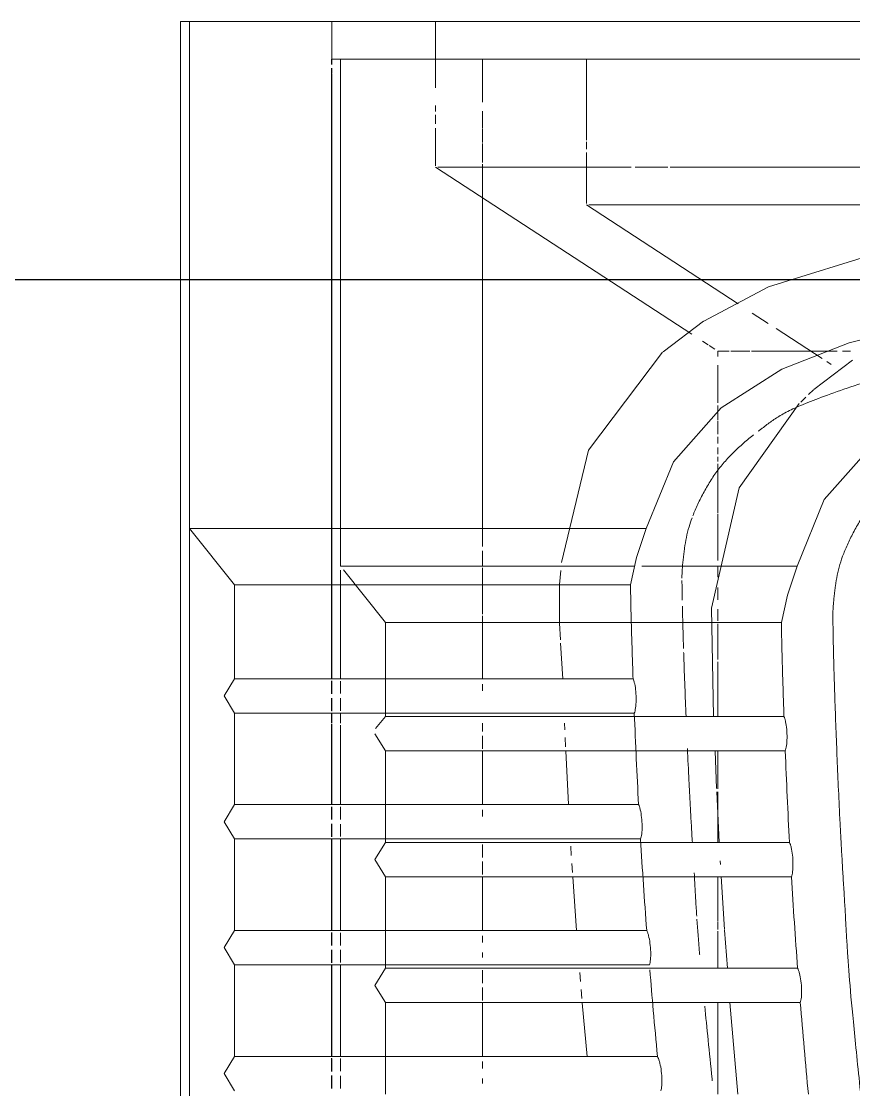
# Model space of a CAD drawing. Header units: millimetres. Extents: x -4000 to 187956, y -58990 to 162485.
# Drawn here: x 2129.7 to 2350.3, y 140235.2 to 140518.4 of the extents above; entities that cross this region are included whole.
import ezdxf

# ---------------------------------------------------------------- set-up
doc = ezdxf.new("R2010")
doc.units = ezdxf.units.MM
doc.linetypes.add('Grid Line', pattern=[2222.5, 1270, -317.5, 317.5, -317.5])
doc.linetypes.add('Grid Line 12_5mm', pattern=[2150, 1250, -300, 300, -300])
doc.layers.add('P-SANR-FIXT', color=6, linetype='Continuous', lineweight=9)
doc.layers.add('S-GRID', color=1, linetype='Continuous', lineweight=30)

# ---------------------------------------------------------------- blocks, each defined once
blk = doc.blocks.new('WCPan-SquattingPan-Vitra-ArkitektSeries-5952 - CMPX502N-V821-FFS - TANG 1')
at = {"layer": 'P-SANR-FIXT', "color": 252}
for p, q in [((-212.88, 212.38), (-252.96, 212.38)), ((-212.88, 202.38), (-212.88, 212.38)), ((-212.88, 212.38), (-185.38, 212.38)), ((-185.38, 212.38), (-185.38, 202.38)), ((-23.55, 212.38), (-185.38, 212.38))]:
    blk.add_line(p, q, dxfattribs=at)
at = {"layer": 'P-SANR-FIXT', "color": 250}
for p, q in [((-252.96, 212.38), (-250.56, 212.38)), ((-252.96, 212.38), (-252.96, -390.25)), ((250.56, 212.38), (-250.56, 212.38)), ((-250.56, 212.38), (-250.56, 77.95)), ((-238.61, 63.05), (-250.56, 77.95)), ((-250.56, 77.95), (-250.56, -314.32)), ((-250.56, 77.95), (-129.51, 77.95)), ((-133.65, 63.05), (-238.61, 63.05)), ((-238.61, 63.05), (-238.61, 38.12)), ((-133, 38.12), (-238.61, 38.12)), ((-238.61, 29.03), (-132.67, 29.03)), ((-238.61, 29.03), (-238.61, 4.77)), ((-131.54, 4.77), (-238.61, 4.77)), ((-238.61, -4.33), (-131.02, -4.33)), ((-238.61, -4.33), (-238.61, -28.59)), ((-129.37, -28.59), (-238.61, -28.59)), ((-238.61, -37.68), (-128.66, -37.68)), ((-238.61, -37.68), (-238.61, -61.94)), ((-126.53, -61.94), (-238.61, -61.94))]:
    blk.add_line(p, q, dxfattribs=at)
at = {"layer": 'P-SANR-FIXT', "color": 253}
for p, q in [((-212.88, 200.95), (-212.88, 202.38)), ((-185.38, 202.38), (-185.38, 194.74)), ((-212.88, 198.56), (-212.88, 199.94)), ((-212.88, 38.12), (-212.88, 198.41)), ((-185.38, 190.11), (-185.38, 188.47)), ((-185.38, 187.6), (-185.38, 185.2)), ((-185.38, 184.08), (-185.38, 174.12)), ((-185.38, 173.73), (-117.46, 129.49)), ((-171.23, 173.73), (-184.71, 173.73)), ((-133.49, 173.73), (-171.15, 173.73)), ((-123.78, 173.73), (-132.46, 173.73)), ((185.5, 173.73), (-123.15, 173.73)), ((-125.05, 124.81), (-114.33, 132.9)), ((-110.49, 93.56), (-110.49, 82.06)), ((-110.49, 81.75), (-110.49, 69.46)), ((-152.47, 63.09), (-152.19, 66.81)), ((-110.49, 67.95), (-110.49, 65.08)), ((-152.49, 53.1), (-152.47, 62.95)), ((-152.26, 48.45), (-152.48, 52.83)), ((-151.63, 38.12), (-152.21, 47.53)), ((-212.88, 34.16), (-212.88, 37.56)), ((-212.88, 29.59), (-212.88, 33)), ((-212.88, 26.41), (-212.88, 29.03)), ((-212.88, 4.77), (-212.88, 26.1)), ((-151.1, 24.61), (-151.17, 26.41)), ((-150.9, 20.09), (-151.01, 22.56)), ((-150.15, 4.79), (-150.86, 19.04)), ((-110.49, 14.26), (-110.49, 8.99)), ((-110.49, 8.16), (-110.49, -5.23)), ((-212.88, 0.8), (-212.88, 4.22)), ((-212.88, -3.77), (-212.88, -0.35)), ((-212.88, -28.59), (-212.88, -4.33)), ((-149.37, -8.72), (-149.52, -6.27)), ((-149.08, -13.25), (-149.23, -10.81)), ((-148.01, -28.61), (-149, -14.37)), ((-110.49, -14.33), (-110.49, -26.01)), ((-110.49, -26.21), (-110.49, -28.35)), ((-212.88, -32.57), (-212.88, -29.13)), ((-110.49, -28.72), (-110.49, -38.59)), ((-212.88, -37.13), (-212.88, -33.69)), ((-212.88, -61.94), (-212.88, -37.68)), ((-146.95, -42.08), (-147.15, -39.7)), ((-146.58, -46.59), (-146.78, -44.22)), ((-145.19, -61.94), (-146.47, -47.78)), ((-110.49, -47.68), (-110.49, -64.79)), ((-212.88, -65.93), (-212.88, -62.47)), ((-110.49, -64.85), (-110.49, -71.94)), ((-212.88, -70.5), (-212.88, -67.03))]:
    blk.add_line(p, q, dxfattribs=at)
at = {"layer": 'P-SANR-FIXT', "color": 254}
for p, q in [((-114.63, 127.65), (-113.05, 126.62)), ((-112.87, 126.5), (-111.36, 125.51)), ((-110.49, 124.95), (-110.49, 123.57)), ((-110.49, 124.95), (-107.53, 124.95)), ((-107.06, 124.95), (-102.01, 124.95)), ((-101.59, 124.95), (-78.86, 124.95)), ((-77.52, 124.95), (-75.34, 124.95)), ((-110.49, 121.25), (-110.49, 111.3)), ((-110.49, 110.58), (-110.49, 109)), ((-110.49, 108.75), (-110.49, 106.65)), ((-110.49, 106.37), (-110.49, 102.94)), ((-110.49, 102.26), (-110.49, 100.47)), ((-110.49, 99.41), (-110.49, 97.69)), ((-110.49, 96.94), (-110.49, 95.68)), ((-110.49, 95.08), (-110.49, 93.56)), ((-110.49, 62.37), (-110.49, 59.04)), ((-110.49, 56.57), (-110.49, 53.53)), ((-110.49, 52.73), (-110.49, 43.23)), ((-110.49, 42.62), (-110.49, 28.12)), ((-110.49, 19.03), (-110.49, 14.26))]:
    blk.add_line(p, q, dxfattribs=at)
at = {"layer": 'P-SANR-FIXT', "color": 253, "flags": 128}
for points in [[(-114.25, 132.94), (-97.11, 142.05), (-66.3, 151.6)], [(-151.95, 68.99), (-144.85, 98.72), (-125.19, 124.68)]]:
    blk.add_lwpolyline(points, dxfattribs=at)
at = {"layer": 'P-SANR-FIXT', "color": 250, "flags": 128}
for points in [[(0, 136.38), (-19.05, 135.95), (-38.22, 134.5), (-57.15, 131.73), (-75.73, 127.21), (-93.56, 120.23), (-109.64, 109.96), (-122.31, 95.64), (-129.51, 77.95)], [(-129.51, 77.95), (-132.07, 70.29), (-133.65, 63.06)], [(-238.61, 38.12), (-241.4, 33.57), (-238.61, 29.03)], [(-238.61, 4.77), (-241.4, 0.22), (-238.61, -4.33)], [(-238.61, -28.59), (-241.4, -33.13), (-238.61, -37.68)], [(-238.61, -61.94), (-241.4, -66.49), (-238.61, -71.04)]]:
    blk.add_lwpolyline(points, dxfattribs=at)
at = {"layer": 'P-SANR-FIXT', "color": 252}
for points, knots in [([(-99.82, 103.74), (-99.59, 103.92), (-99.12, 104.27), (-98.24, 104.94), (-96.78, 106.05), (-94.76, 107.48), (-91.77, 109.17), (-87.62, 111.02), (-81.64, 113.31), (-74.48, 115.82), (-68.07, 117.83), (-62.99, 119.24), (-59.33, 120.14), (-55.74, 120.91), (-50.87, 121.81), (-44.72, 122.74), (-37.27, 123.6), (-29.83, 124.31), (-22.41, 124.89), (-12.7, 125.38), (-5.46, 125.49), (-0.69, 125.44)], [-0.1904762, -0.1904762, -0.1904762, -0.1904762, -0.1875, -0.1845238, -0.1785714, -0.1666667, -0.1547619, -0.1428571, -0.1309524, -0.1190476, -0.1071429, -0.1011905, -0.0952381, -0.0892857, -0.0833333, -0.0714286, -0.0595238, -0.047619, -0.0357143, -0.0238095, -0.0010933, -0.0010933, -0.0010933, -0.0010933]), ([(-117.17, 81.34), (-116.78, 82.34), (-115.87, 84.42), (-114.24, 87.67), (-112.35, 90.87), (-110.28, 93.84), (-107.97, 96.54), (-105.41, 99.11), (-103.13, 101.12), (-101.67, 102.31), (-101.14, 102.72), (-101.09, 102.76)], [-0.28571429, -0.28571429, -0.28571429, -0.28571429, -0.27380952, -0.26190476, -0.25, -0.23809524, -0.22619048, -0.21428571, -0.20238095, -0.19642857, -0.19577131, -0.19577131, -0.19577131, -0.19577131]), ([(-120.04, 64.77), (-120.03, 65.64), (-120, 66.8), (-119.87, 68.43), (-119.72, 69.84), (-119.54, 71.34), (-119.29, 73.25), (-118.9, 75.6), (-118.26, 78.24), (-117.68, 79.99), (-117.37, 80.8)], [-0.35714286, -0.35714286, -0.35714286, -0.35714286, -0.3452381, -0.33928571, -0.33333333, -0.32738095, -0.32142857, -0.30952381, -0.29761905, -0.28788429, -0.28788429, -0.28788429, -0.28788429]), ([(-119.95, 58.96), (-119.97, 60.02), (-120.01, 61.97), (-120.03, 63.44), (-120.04, 64.14)], [-0.37721324, -0.37721324, -0.37721324, -0.37721324, -0.36904762, -0.35993064, -0.35993064, -0.35993064, -0.35993064]), ([(-119.62, 46.14), (-119.68, 47.97), (-119.8, 52.12), (-119.88, 55.68), (-119.92, 57.42)], [-0.40150306, -0.40150306, -0.40150306, -0.40150306, -0.39285714, -0.38095238, -0.38095238, -0.38095238, -0.38095238]), ([(-118.96, 28.15), (-119.07, 30.77), (-119.28, 36.14), (-119.48, 41.84), (-119.58, 44.77), (-119.59, 45.14)], [-0.42812734, -0.42812734, -0.42812734, -0.42812734, -0.41666667, -0.4047619, -0.40307462, -0.40307462, -0.40307462, -0.40307462]), ([(-132.67, 29.03), (-132.53, 29.34), (-132.3, 30.29), (-132.15, 32.41), (-132.24, 34.77), (-132.49, 36.52), (-132.77, 37.58), (-132.92, 37.97), (-133, 38.12)], [0, 0, 0, 0, 0.2, 0.4, 0.6, 0.8, 0.9, 1, 1, 1, 1]), ([(-117.29, -5.07), (-117.29, -4.97), (-117.35, -4.08), (-117.5, -1.64), (-117.72, 2.21), (-117.96, 6.71), (-118.26, 12.58), (-118.46, 16.85), (-118.59, 19.63)], [-0.47358729, -0.47358729, -0.47358729, -0.47358729, -0.47321429, -0.4702381, -0.46428571, -0.45833333, -0.45238095, -0.44047619, -0.44047619, -0.44047619, -0.44047619]), ([(-131.02, -4.33), (-130.88, -4.01), (-130.67, -3.06), (-130.57, -0.94), (-130.71, 1.43), (-131, 3.17), (-131.29, 4.22), (-131.45, 4.61), (-131.54, 4.77)], [0, 0, 0, 0, 0.2, 0.4, 0.6, 0.8, 0.9, 1, 1, 1, 1]), ([(-116.12, -24.79), (-116.13, -24.66), (-116.24, -23.02), (-116.42, -20.03), (-116.61, -16.44), (-116.74, -14.2), (-116.79, -13.33)], [-0.50050072, -0.50050072, -0.50050072, -0.50050072, -0.5, -0.49404762, -0.48809524, -0.48442555, -0.48442555, -0.48442555, -0.48442555]), ([(-115.34, -34.99), (-115.35, -34.88), (-115.66, -31.35), (-115.88, -28.31), (-116.06, -25.62)], [-0.51224388, -0.51224388, -0.51224388, -0.51224388, -0.51190476, -0.50157494, -0.50157494, -0.50157494, -0.50157494]), ([(-128.66, -37.68), (-128.54, -37.37), (-128.35, -36.41), (-128.29, -34.28), (-128.48, -31.92), (-128.8, -30.18), (-129.12, -29.13), (-129.29, -28.74), (-129.37, -28.59)], [0, 0, 0, 0, 0.2, 0.4, 0.6, 0.8, 0.9, 1, 1, 1, 1]), ([(-111.99, -68.4), (-112, -68.24), (-112.77, -60.89), (-113.46, -54.21), (-114.02, -48.67)], [-0.53598177, -0.53598177, -0.53598177, -0.53598177, -0.53571429, -0.52380952, -0.52380952, -0.52380952, -0.52380952]), ([(-125.64, -71.04), (-125.52, -70.72), (-125.34, -69.76), (-125.33, -67.63), (-125.56, -65.26), (-125.92, -63.53), (-126.26, -62.49), (-126.44, -62.1), (-126.53, -61.94)], [0, 0, 0, 0, 0.2, 0.4, 0.6, 0.8, 0.9, 1, 1, 1, 1])]:
    blk.add_open_spline(points, degree=3, knots=knots, dxfattribs=at)
at = {"layer": 'P-SANR-FIXT', "color": 250}
for points, knots in [([(-133.65, 63.06), (-133.65, 61.03), (-133.61, 58.03), (-133.49, 53.87), (-133.37, 49.49), (-133.2, 44.17), (-133.07, 40.1), (-133, 38.12)], [0, 0, 0, 0, 0.25, 0.375, 0.5, 0.75, 1, 1, 1, 1]), ([(-128.55, -39.04), (-128.26, -42.59), (-127.61, -50.29), (-126.91, -57.92), (-126.53, -61.94)], [0.0565581, 0.0565581, 0.0565581, 0.0565581, 0.5, 1, 1, 1, 1])]:
    blk.add_open_spline(points, degree=3, knots=knots, dxfattribs=at)
for points in [[(-132.67, 29.03), (-132.51, 24.99), (-132.16, 16.9), (-131.75, 8.81), (-131.54, 4.77)], [(-131.02, -4.33), (-130.78, -8.36), (-130.26, -16.46), (-129.68, -24.55), (-129.37, -28.59)]]:
    blk.add_open_spline(points, degree=3, dxfattribs=at)
blk = doc.blocks.new('CMF2_NHAXUONG_A_rvt-1-FFS - TANG 1')
at = {"layer": 'P-SANR-FIXT', "color": 253}
for p, q in [((2251.9, 140508.38), (2211.83, 140508.38)), ((2251.9, 140496.95), (2251.9, 140508.38)), ((2251.9, 140508.38), (2279.41, 140508.38)), ((2279.41, 140508.38), (2279.41, 140486.86)), ((2399.79, 140508.38), (2279.41, 140508.38)), ((2251.9, 140492.74), (2251.9, 140494.56)), ((2251.9, 140490.03), (2251.9, 140492.67)), ((2251.9, 140486.27), (2251.9, 140489.89)), ((2251.9, 140481), (2251.9, 140485.99)), ((2279.41, 140486.48), (2279.41, 140484.48)), ((2279.41, 140483.66), (2279.41, 140470.13)), ((2251.9, 140379.15), (2251.9, 140480.54)), ((2279.41, 140469.74), (2319.61, 140443.55)), ((2306.86, 140469.74), (2280.07, 140469.74)), ((2650.29, 140469.74), (2306.9, 140469.74)), ((2339.73, 140420.81), (2349.98, 140428.59)), ((2338.26, 140419.44), (2339.63, 140420.72)), ((2336.23, 140417.46), (2337.6, 140418.81)), ((2251.9, 140373.95), (2251.9, 140378.03)), ((2251.9, 140361.27), (2251.9, 140373.52)), ((2251.9, 140344.13), (2251.9, 140360.8)), ((2251.9, 140340.98), (2251.9, 140342.69)), ((2251.9, 140330.16), (2251.9, 140332.41)), ((2251.9, 140325.6), (2251.9, 140329)), ((2251.9, 140310.77), (2251.9, 140325.03)), ((2251.9, 140307.61), (2251.9, 140309.36)), ((2251.9, 140296.8), (2251.9, 140300.22)), ((2251.9, 140292.24), (2251.9, 140295.66)), ((2251.9, 140277.42), (2251.9, 140291.68)), ((2251.9, 140274.23), (2251.9, 140276.04)), ((2251.9, 140270.3), (2251.9, 140271.54)), ((2251.9, 140263.44), (2251.9, 140266.88)), ((2251.9, 140258.87), (2251.9, 140262.32)), ((2251.9, 140244.06), (2251.9, 140258.32)), ((2251.9, 140240.85), (2251.9, 140242.72)), ((2251.9, 140236.87), (2251.9, 140238.23))]:
    blk.add_line(p, q, dxfattribs=at)
at = {"layer": 'P-SANR-FIXT', "color": 252}
for p, q in [((2211.83, 140508.38), (2214.23, 140508.38)), ((2211.83, 140508.38), (2211.83, 140506.98)), ((2211.83, 140505.97), (2211.83, 140344.13)), ((2214.23, 140383.95), (2214.23, 140373.95)), ((2214.23, 140373.95), (2292.19, 140373.95)), ((2214.23, 140372.89), (2214.23, 140344.13)), ((2226.18, 140359.05), (2215, 140372.99)), ((2211.83, 140343.57), (2211.83, 140340.16)), ((2214.23, 140343.51), (2214.23, 140340.21)), ((2211.83, 140339), (2211.83, 140335.6)), ((2214.23, 140338.96), (2214.23, 140335.65)), ((2211.83, 140335.03), (2211.83, 140332.41)), ((2214.23, 140335.03), (2214.23, 140332.41)), ((2226.18, 140334.13), (2223.56, 140330.98)), ((2211.83, 140332.11), (2211.83, 140310.77)), ((2214.23, 140331.84), (2214.23, 140310.77)), ((2223.38, 140329.58), (2226.18, 140325.03)), ((2313.93, 140315.04), (2313.52, 140325.03)), ((2314.64, 140300.79), (2313.97, 140314.18)), ((2211.83, 140310.22), (2211.83, 140306.8)), ((2214.23, 140310.17), (2214.23, 140306.85)), ((2211.83, 140305.66), (2211.83, 140302.23)), ((2214.23, 140305.61), (2214.23, 140302.29)), ((2211.83, 140301.68), (2211.83, 140277.42)), ((2214.23, 140301.68), (2214.23, 140277.42)), ((2314.96, 140294.9), (2314.91, 140295.91)), ((2316.05, 140277.64), (2315.15, 140291.69)), ((2211.83, 140276.88), (2211.83, 140273.43)), ((2214.23, 140276.83), (2214.23, 140273.48)), ((2316.78, 140267.4), (2316.06, 140277.47)), ((2211.83, 140272.32), (2211.83, 140268.87)), ((2214.23, 140272.27), (2214.23, 140268.92)), ((2211.83, 140268.32), (2211.83, 140244.06)), ((2214.23, 140268.32), (2214.23, 140244.06)), ((2319.59, 140234.07), (2317.48, 140258.3)), ((2211.83, 140243.54), (2211.83, 140240.07)), ((2214.23, 140243.49), (2214.23, 140240.11)), ((2211.83, 140238.98), (2211.83, 140235.5)), ((2214.23, 140238.93), (2214.23, 140235.55))]:
    blk.add_line(p, q, dxfattribs=at)
at = {"layer": 'P-SANR-FIXT', "color": 250}
for p, q in [((2715.34, 140508.38), (2214.23, 140508.38)), ((2214.23, 140508.38), (2214.23, 140383.95)), ((2294.07, 140373.95), (2335.27, 140373.95)), ((2331.14, 140359.05), (2226.18, 140359.05)), ((2226.18, 140359.05), (2226.18, 140334.13)), ((2331.79, 140334.13), (2226.18, 140334.13)), ((2226.18, 140325.03), (2332.12, 140325.03)), ((2226.18, 140325.03), (2226.18, 140300.77)), ((2333.25, 140300.77), (2226.18, 140300.77)), ((2226.18, 140291.68), (2333.77, 140291.68)), ((2226.18, 140291.68), (2226.18, 140267.42)), ((2335.41, 140267.42), (2226.18, 140267.42)), ((2226.18, 140258.32), (2336.12, 140258.32)), ((2226.18, 140258.32), (2226.18, 140234.06))]:
    blk.add_line(p, q, dxfattribs=at)
at = {"layer": 'P-SANR-FIXT', "color": 254}
for p, q in [((2323.4, 140441.08), (2327.61, 140438.33)), ((2329.69, 140436.98), (2341.94, 140429)), ((2343.11, 140428.24), (2344.34, 140427.44))]:
    blk.add_line(p, q, dxfattribs=at)
at = {"layer": 'P-SANR-FIXT', "color": 250, "flags": 128}
for points in [[(2464.79, 140432.38), (2445.74, 140431.96), (2426.57, 140430.5), (2407.64, 140427.73), (2389.06, 140423.21), (2371.23, 140416.24), (2355.14, 140405.96), (2342.48, 140391.65), (2335.27, 140373.95)], [(2335.27, 140373.95), (2332.71, 140366.29), (2331.14, 140359.06)]]:
    blk.add_lwpolyline(points, dxfattribs=at)
at = {"layer": 'P-SANR-FIXT', "color": 252, "flags": 128}
for points in [[(2313.15, 140334.12), (2312.6, 140362.81), (2319.94, 140394.72), (2335.85, 140417.07)], [(2226.18, 140300.77), (2223.38, 140296.22), (2226.18, 140291.68)], [(2226.18, 140267.42), (2223.38, 140262.87), (2226.18, 140258.32)]]:
    blk.add_lwpolyline(points, dxfattribs=at)
at = {"layer": 'P-SANR-FIXT', "color": 250}
for points, knots in [([(2405.52, 139989.12), (2405.2, 139989.38), (2403.77, 139990.56), (2401.94, 139992.24), (2400.4, 139993.78), (2399.61, 139994.6), (2399.06, 139995.19), (2398.57, 139995.75), (2397.98, 139996.5), (2397.12, 139997.78), (2396.44, 139999.18), (2395.92, 140000.52), (2395.64, 140001.33), (2395.41, 140001.96), (2395.25, 140002.42), (2395.1, 140002.8), (2394.98, 140003.1), (2394.85, 140003.39), (2394.7, 140003.75), (2394.48, 140004.28), (2394.24, 140004.88), (2394, 140005.55), (2393.8, 140006.2), (2393.6, 140006.85), (2393.4, 140007.56), (2393.18, 140008.32), (2392.9, 140009.28), (2392.65, 140010.08), (2392.48, 140010.56), (2392.33, 140010.98), (2392.16, 140011.52), (2391.91, 140012.37), (2391.55, 140013.7), (2391.1, 140015.38), (2390.64, 140017.16), (2390.23, 140018.75), (2389.77, 140020.52), (2389.09, 140022.98), (2387.78, 140027.69), (2385.53, 140035.68), (2382.9, 140045.82), (2380.62, 140055.53), (2378.87, 140063.6), (2376.95, 140072.89), (2374.78, 140083.47), (2372.48, 140094.97), (2370.1, 140107.12), (2367.73, 140119.63), (2365.44, 140132.21), (2363.66, 140142.5), (2362.35, 140150.51), (2361.44, 140156.3), (2360.58, 140162.09), (2359.46, 140170.07), (2358.11, 140180.29), (2356.6, 140192.74), (2354.73, 140209.18), (2352.67, 140228.74), (2350.65, 140248.32), (2349.32, 140261.97), (2348.72, 140270.24), (2348.37, 140275.97), (2348.14, 140280.09), (2347.95, 140283.57), (2347.78, 140286.51), (2347.63, 140288.85), (2347.48, 140291.24), (2347.29, 140294.37), (2347.07, 140298.21), (2346.82, 140302.72), (2346.52, 140308.58), (2346.19, 140315.71), (2345.84, 140323.84), (2345.51, 140332.04), (2345.22, 140340.17), (2345, 140347.56), (2344.86, 140353.75), (2344.78, 140357.99), (2344.73, 140360.86), (2344.79, 140362.8), (2344.92, 140364.44), (2345.07, 140365.84), (2345.24, 140367.35), (2345.5, 140369.26), (2345.89, 140371.6), (2346.57, 140374.41), (2347.56, 140377.31), (2348.92, 140380.43), (2350.55, 140383.67), (2352.43, 140386.88), (2354.51, 140389.84), (2356.81, 140392.54), (2359.38, 140395.12), (2361.66, 140397.13), (2363.53, 140398.65), (2364.73, 140399.57), (2365.67, 140400.28), (2366.55, 140400.95), (2368, 140402.05), (2370.03, 140403.48), (2373.02, 140405.17), (2377.17, 140407.02), (2383.14, 140409.31), (2390.31, 140411.83), (2396.72, 140413.83), (2401.79, 140415.24), (2405.46, 140416.15), (2409.05, 140416.91), (2413.92, 140417.82), (2420.07, 140418.74), (2427.52, 140419.6), (2434.96, 140420.31), (2442.38, 140420.9), (2452.31, 140421.4), (2459.79, 140421.5), (2464.79, 140421.43)], [-0.8367646, -0.8367646, -0.8367646, -0.8367646, -0.8333333, -0.8214286, -0.8154762, -0.8125, -0.8095238, -0.8065476, -0.8035714, -0.797619, -0.7857143, -0.7797619, -0.7738095, -0.7708333, -0.7678571, -0.764881, -0.7633929, -0.7619048, -0.7589286, -0.7559524, -0.75, -0.7440476, -0.7380952, -0.7321429, -0.7261905, -0.7202381, -0.7142857, -0.7083333, -0.702381, -0.6964286, -0.6904762, -0.6845238, -0.6785714, -0.672619, -0.6696429, -0.6666667, -0.6636905, -0.6607143, -0.6547619, -0.6428571, -0.6309524, -0.625, -0.6190476, -0.6130952, -0.6071429, -0.6011905, -0.5952381, -0.5892857, -0.5833333, -0.577381, -0.5744048, -0.5714286, -0.5684524, -0.5654762, -0.5595238, -0.5535714, -0.547619, -0.5357143, -0.5238095, -0.5119048, -0.5, -0.4940476, -0.4880952, -0.4821429, -0.4791667, -0.4761905, -0.4732143, -0.4702381, -0.4642857, -0.4583333, -0.452381, -0.4404762, -0.4285714, -0.4166667, -0.4047619, -0.3928571, -0.3809524, -0.3690476, -0.3571429, -0.3452381, -0.3392857, -0.3333333, -0.327381, -0.3214286, -0.3095238, -0.297619, -0.2857143, -0.2738095, -0.2619048, -0.25, -0.2380952, -0.2261905, -0.2142857, -0.202381, -0.1964286, -0.1904762, -0.1875, -0.1845238, -0.1785714, -0.1666667, -0.1547619, -0.1428571, -0.1309524, -0.1190476, -0.1071429, -0.1011905, -0.0952381, -0.0892857, -0.0833333, -0.0714286, -0.0595238, -0.047619, -0.0357143, -0.0238095, 0, 0, 0, 0]), ([(2331.14, 140359.06), (2331.13, 140357.03), (2331.18, 140354.04), (2331.29, 140349.88), (2331.42, 140345.49), (2331.58, 140340.17), (2331.72, 140336.11), (2331.79, 140334.13)], [0, 0, 0, 0, 0.25, 0.375, 0.5, 0.75, 1, 1, 1, 1]), ([(2332.12, 140325.03), (2332.26, 140325.35), (2332.49, 140326.29), (2332.64, 140328.41), (2332.55, 140330.78), (2332.29, 140332.52), (2332.02, 140333.58), (2331.87, 140333.97), (2331.79, 140334.13)], [0, 0, 0, 0, 0.2, 0.4, 0.6, 0.8, 0.9, 1, 1, 1, 1]), ([(2333.77, 140291.68), (2333.9, 140291.99), (2334.11, 140292.94), (2334.22, 140295.07), (2334.08, 140297.43), (2333.79, 140299.17), (2333.49, 140300.23), (2333.33, 140300.62), (2333.25, 140300.77)], [0, 0, 0, 0, 0.2, 0.4, 0.6, 0.8, 0.9, 1, 1, 1, 1]), ([(2336.12, 140258.32), (2336.25, 140258.64), (2336.44, 140259.59), (2336.5, 140261.72), (2336.31, 140264.09), (2335.99, 140265.82), (2335.67, 140266.87), (2335.5, 140267.26), (2335.41, 140267.42)], [0, 0, 0, 0, 0.2, 0.4, 0.6, 0.8, 0.9, 1, 1, 1, 1])]:
    blk.add_open_spline(points, degree=3, knots=knots, dxfattribs=at)
for points in [[(2332.12, 140325.03), (2332.28, 140321), (2332.63, 140312.91), (2333.03, 140304.81), (2333.25, 140300.77)], [(2333.77, 140291.68), (2334.01, 140287.64), (2334.53, 140279.55), (2335.11, 140271.45), (2335.41, 140267.42)], [(2336.12, 140258.32), (2336.45, 140254.33), (2337.13, 140246.17), (2337.88, 140238.08), (2338.26, 140234.06)]]:
    blk.add_open_spline(points, degree=3, dxfattribs=at)
at = {"layer": 'S-GRID', "linetype": 'Grid Line 12_5mm', "lineweight": 9}
blk.add_line((-824.25, 140450), (183641.09, 140450), dxfattribs=at)
at = {"layer": 'P-SANR-FIXT', "color": 250, "lineweight": 9}
blk.add_blockref('WCPan-SquattingPan-Vitra-ArkitektSeries-5952 - CMPX502N-V821-FFS - TANG 1', (2424.79, 140306), dxfattribs=at)

msp = doc.modelspace()

# ---------------------------------------------------------------- block references
at = {"lineweight": 5}
msp.add_blockref('CMF2_NHAXUONG_A_rvt-1-FFS - TANG 1', (0, 0), dxfattribs=at)

# ---------------------------------------------------------------- next in the draw order: linework, layer by layer
at = {"layer": 'S-GRID', "linetype": 'Grid Line'}
msp.add_line((-824.25, 140450), (183641.09, 140450), dxfattribs=at)

doc.saveas('drawing.dxf')
